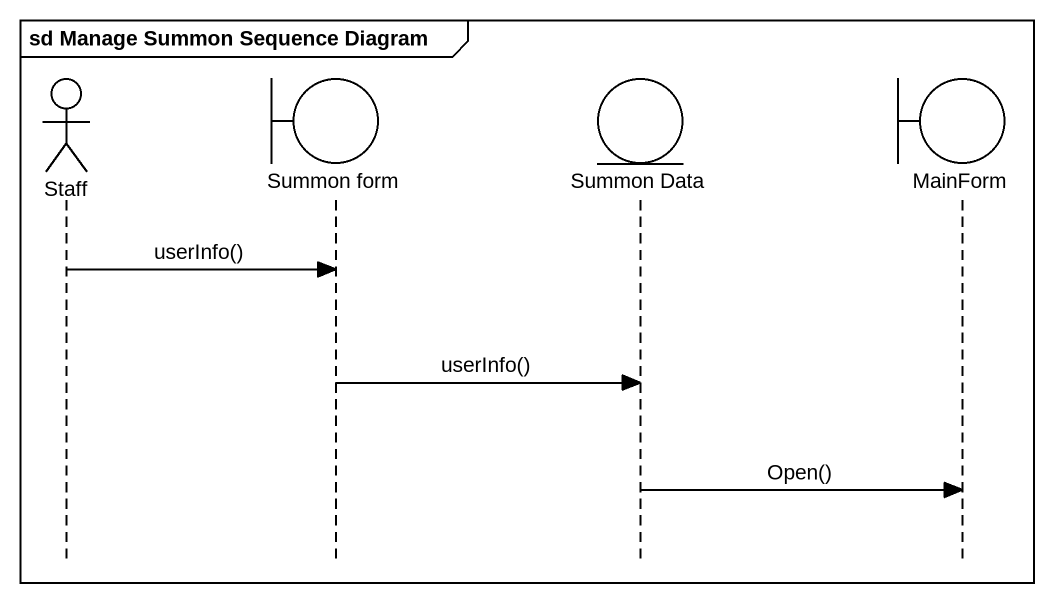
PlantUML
@startuml
mainframe sd Manage Summon Sequence Diagram
hide footbox
actor Staff
boundary "Summon form" as Summon_form
entity "Summon Data" as Summon_Data
boundary MainForm

Staff -> Summon_form : userInfo()
Summon_form -> Summon_Data : userInfo()
Summon_Data -> MainForm : Open()
@enduml
